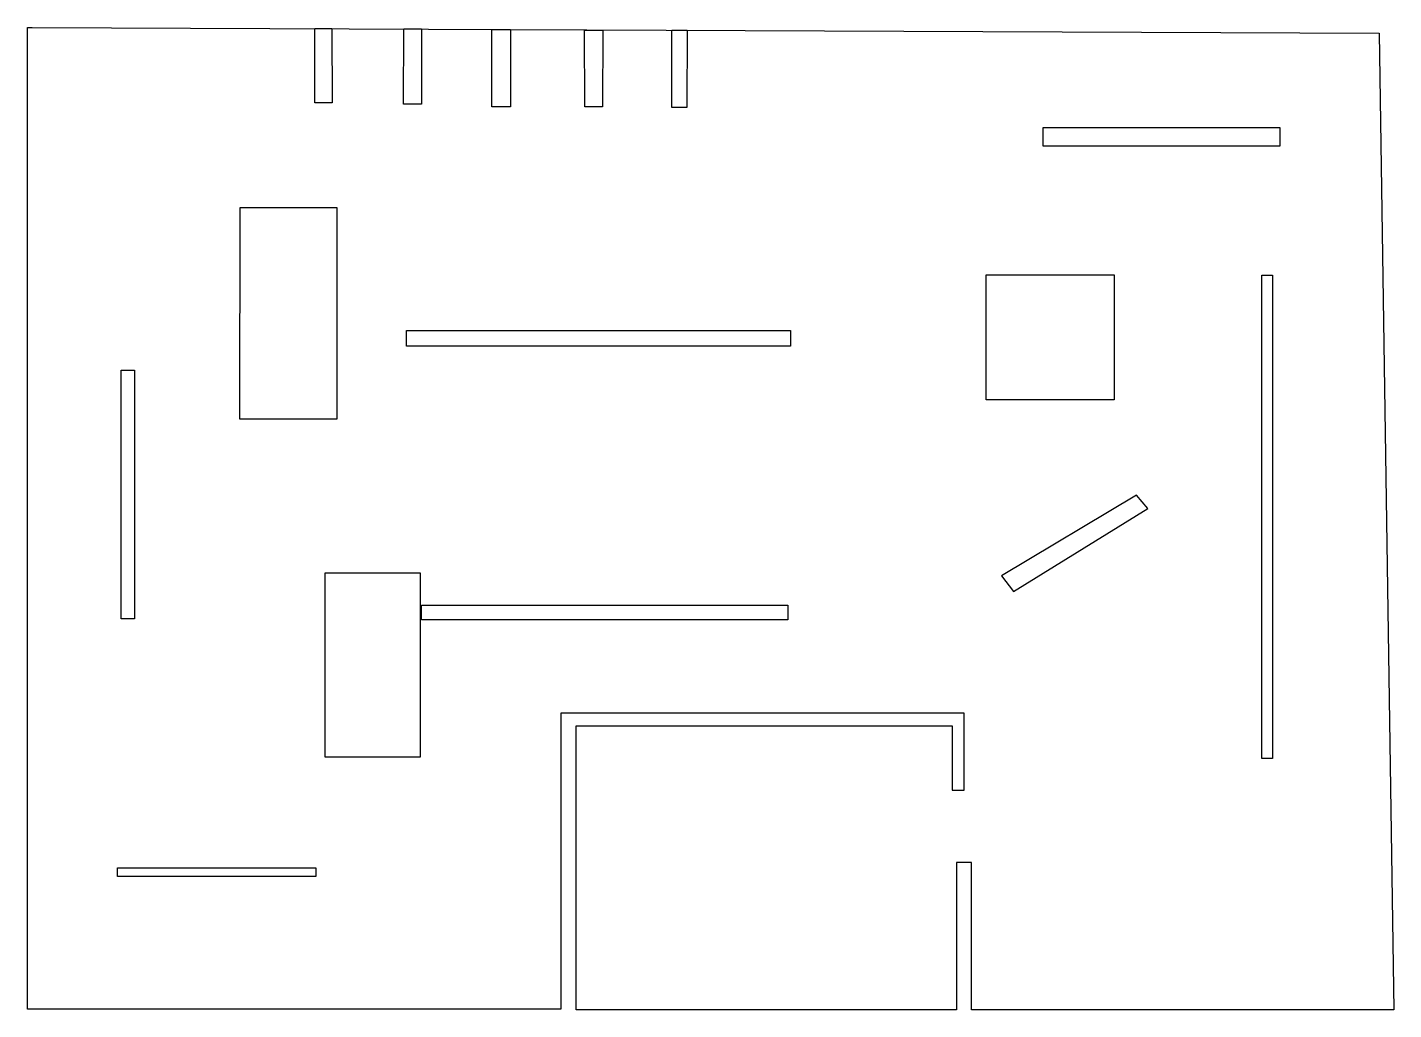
# Model space of a CAD drawing. Header units: millimetres. Extents: x -11.5 to 11.5, y -2.3 to 14.2.
import ezdxf

# ---------------------------------------------------------------- set-up
doc = ezdxf.new("R2010")
doc.units = ezdxf.units.MM

# ---------------------------------------------------------------- blocks, each defined once
blk = doc.blocks.new('Drawing1')
for p, q in [((-11.488, -2.332), (-11.488, 14.198)), ((-11.488, 14.198), (-11.406, 14.198)), ((-11.406, 14.198), (11.278, 14.099)), ((11.278, 14.099), (11.52, -2.341)), ((7.188, 6.322), (4.918, 4.966)), ((7.38, 6.096), (7.188, 6.322)), ((5.119, 4.698), (7.38, 6.096)), ((4.918, 4.966), (5.119, 4.698)), ((4.285, 2.652), (-2.505, 2.652)), ((-2.505, 2.652), (-2.505, -2.332)), ((4.285, 1.354), (4.285, 2.652)), ((-2.244, -2.341), (-2.244, 2.436)), ((-2.244, 2.436), (4.085, 2.436)), ((4.085, 2.436), (4.085, 1.354)), ((4.085, 1.354), (4.285, 1.354)), ((4.413, 0.138), (4.158, 0.138)), ((4.158, 0.138), (4.158, -2.341)), ((4.413, -2.341), (4.413, 0.138)), ((-2.505, -2.332), (-11.488, -2.332)), ((4.158, -2.341), (-2.244, -2.341)), ((11.52, -2.341), (4.413, -2.341))]:
    blk.add_line(p, q)
for points in [[(-6.646, 14.179), (-6.361, 14.179), (-6.354, 12.928), (-6.646, 12.928)], [(-5.146, 14.172), (-4.85, 14.172), (-4.85, 12.905), (-5.155, 12.905)], [(-3.665, 14.162), (-3.354, 14.162), (-3.354, 12.862), (-3.665, 12.862)], [(-2.107, 14.152), (-1.796, 14.152), (-1.801, 12.862), (-2.103, 12.862)], [(-0.636, 14.15), (-0.378, 14.15), (-0.381, 12.851), (-0.636, 12.851)], [(5.618, 12.514), (9.605, 12.514), (9.605, 12.195), (5.618, 12.195)], [(-7.904, 11.167), (-6.274, 11.167), (-6.274, 7.599), (-7.908, 7.599)], [(4.66, 10.034), (6.813, 10.034), (6.813, 7.925), (4.66, 7.925)], [(9.3, 10.028), (9.481, 10.028), (9.481, 1.888), (9.3, 1.888)], [(1.363, 8.831), (-5.106, 8.831), (-5.106, 9.094), (1.363, 9.094)], [(-9.908, 8.425), (-9.685, 8.425), (-9.685, 4.242), (-9.908, 4.242)], [(-6.471, 5.014), (-4.873, 5.014), (-4.873, 1.912), (-6.471, 1.912)], [(1.32, 4.224), (-4.851, 4.224), (-4.851, 4.467), (1.32, 4.467)], [(-9.969, 0.048), (-6.631, 0.048), (-6.631, -0.1), (-9.969, -0.1)]]:
    blk.add_lwpolyline(points, close=True)

msp = doc.modelspace()

# ---------------------------------------------------------------- block references
msp.add_blockref('Drawing1', (-0.001, 0))

doc.saveas('drawing.dxf')
